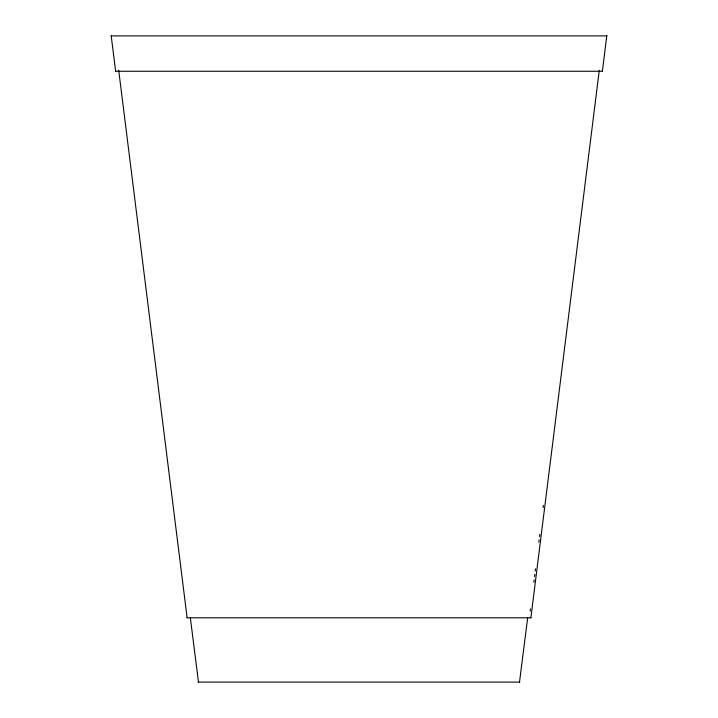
<?xml version="1.0" encoding="UTF-8"?>
<svg xmlns="http://www.w3.org/2000/svg" width="718" height="718" viewBox="0 0 718 718"><rect width="100%" height="100%" fill="white"/><g stroke="black" fill="none" stroke-linecap="round" stroke-linejoin="round"><path stroke-width="1.08" d="M530.198 611.126L530.476 608.9M533.815 582.19L534.093 579.965M534.515 576.626L534.793 574.4M535.206 571.061L535.484 568.835M538.832 542.126L539.11 539.9M539.523 536.561L539.801 534.336M543.149 507.626L543.427 505.4M599.297 70.274L530.88 617.803M602.366 71.261L606.782 35.9M519.509 682.1L527.667 617.803M111.048 35.9L606.952 35.9M115.472 71.261L602.528 71.261M187.003 617.803L530.997 617.803M198.258 682.1L519.742 682.1M190.333 617.803L198.491 682.1M118.703 70.274L187.12 617.803M111.218 35.9L115.634 71.261"/></g></svg>
